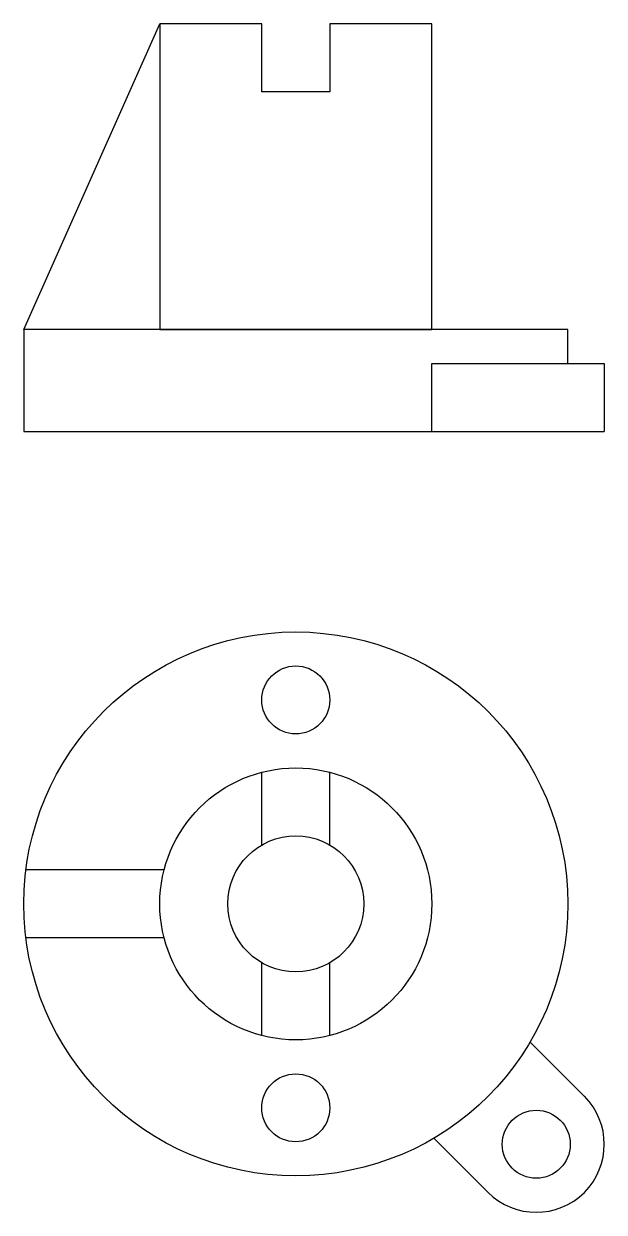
# Model space of a CAD drawing. Header units: millimetres. Extents: x -40 to 45, y -45 to 129.
import ezdxf

# ---------------------------------------------------------------- set-up
doc = ezdxf.new("R2010")
doc.units = ezdxf.units.MM

msp = doc.modelspace()

# ---------------------------------------------------------------- linework, layer by layer
for p, q in [((-40, 84.47), (-20, 129.47)), ((20, 69.47), (20, 79.47)), ((20, 79.47), (45.36, 79.47)), ((45.36, 79.47), (45.36, 69.47)), ((35.36, 69.47), (45.36, 69.47)), ((-5, 8.66), (-5, 19.36)), ((5, 8.66), (5, 19.36)), ((-19.36, 5), (-39.69, 5)), ((-19.36, -5), (-39.69, -5)), ((-5, -19.36), (-5, -8.66)), ((5, -19.36), (5, -8.66)), ((34.46, -20.32), (42.43, -28.28)), ((20.32, -34.46), (28.28, -42.43))]:
    msp.add_line(p, q)
for points in [[(-5, 129.47), (-20, 129.47), (-20, 84.47), (20, 84.47), (20, 129.47), (5, 129.47)], [(5, 129.47), (5, 119.47), (-5, 119.47), (-5, 129.47)], [(40, 79.47), (40, 84.47), (-40, 84.47), (-40, 69.47), (40, 69.47)]]:
    msp.add_lwpolyline(points)
for centre, radius in [((0, 0), 40), ((0, 30), 5), ((0, 0), 20), ((0, 0), 10), ((0, -30), 5), ((35.36, -35.36), 5)]:
    msp.add_circle(centre, radius)
msp.add_arc((35.36, -35.36), 10, 225, 45)

doc.saveas('drawing.dxf')
